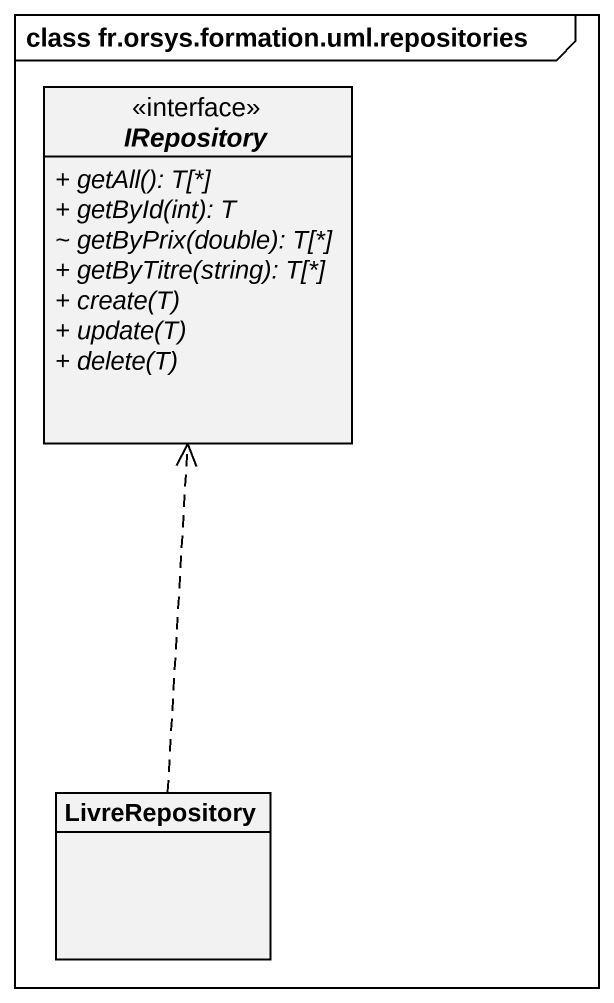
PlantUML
@startuml
mainframe class fr.orsys.formation.uml.repositories
hide circle
hide empty members
skinparam classAttributeIconSize 0
interface IRepository {
  {abstract} + getAll(): T[*]
  {abstract} + getById(int): T
  {abstract} ~ getByPrix(double): T[*]
  {abstract} + getByTitre(string): T[*]
  {abstract} + create(T)
  {abstract} + update(T)
  {abstract} + delete(T)
}
class LivreRepository
LivreRepository .up.> IRepository
@enduml
